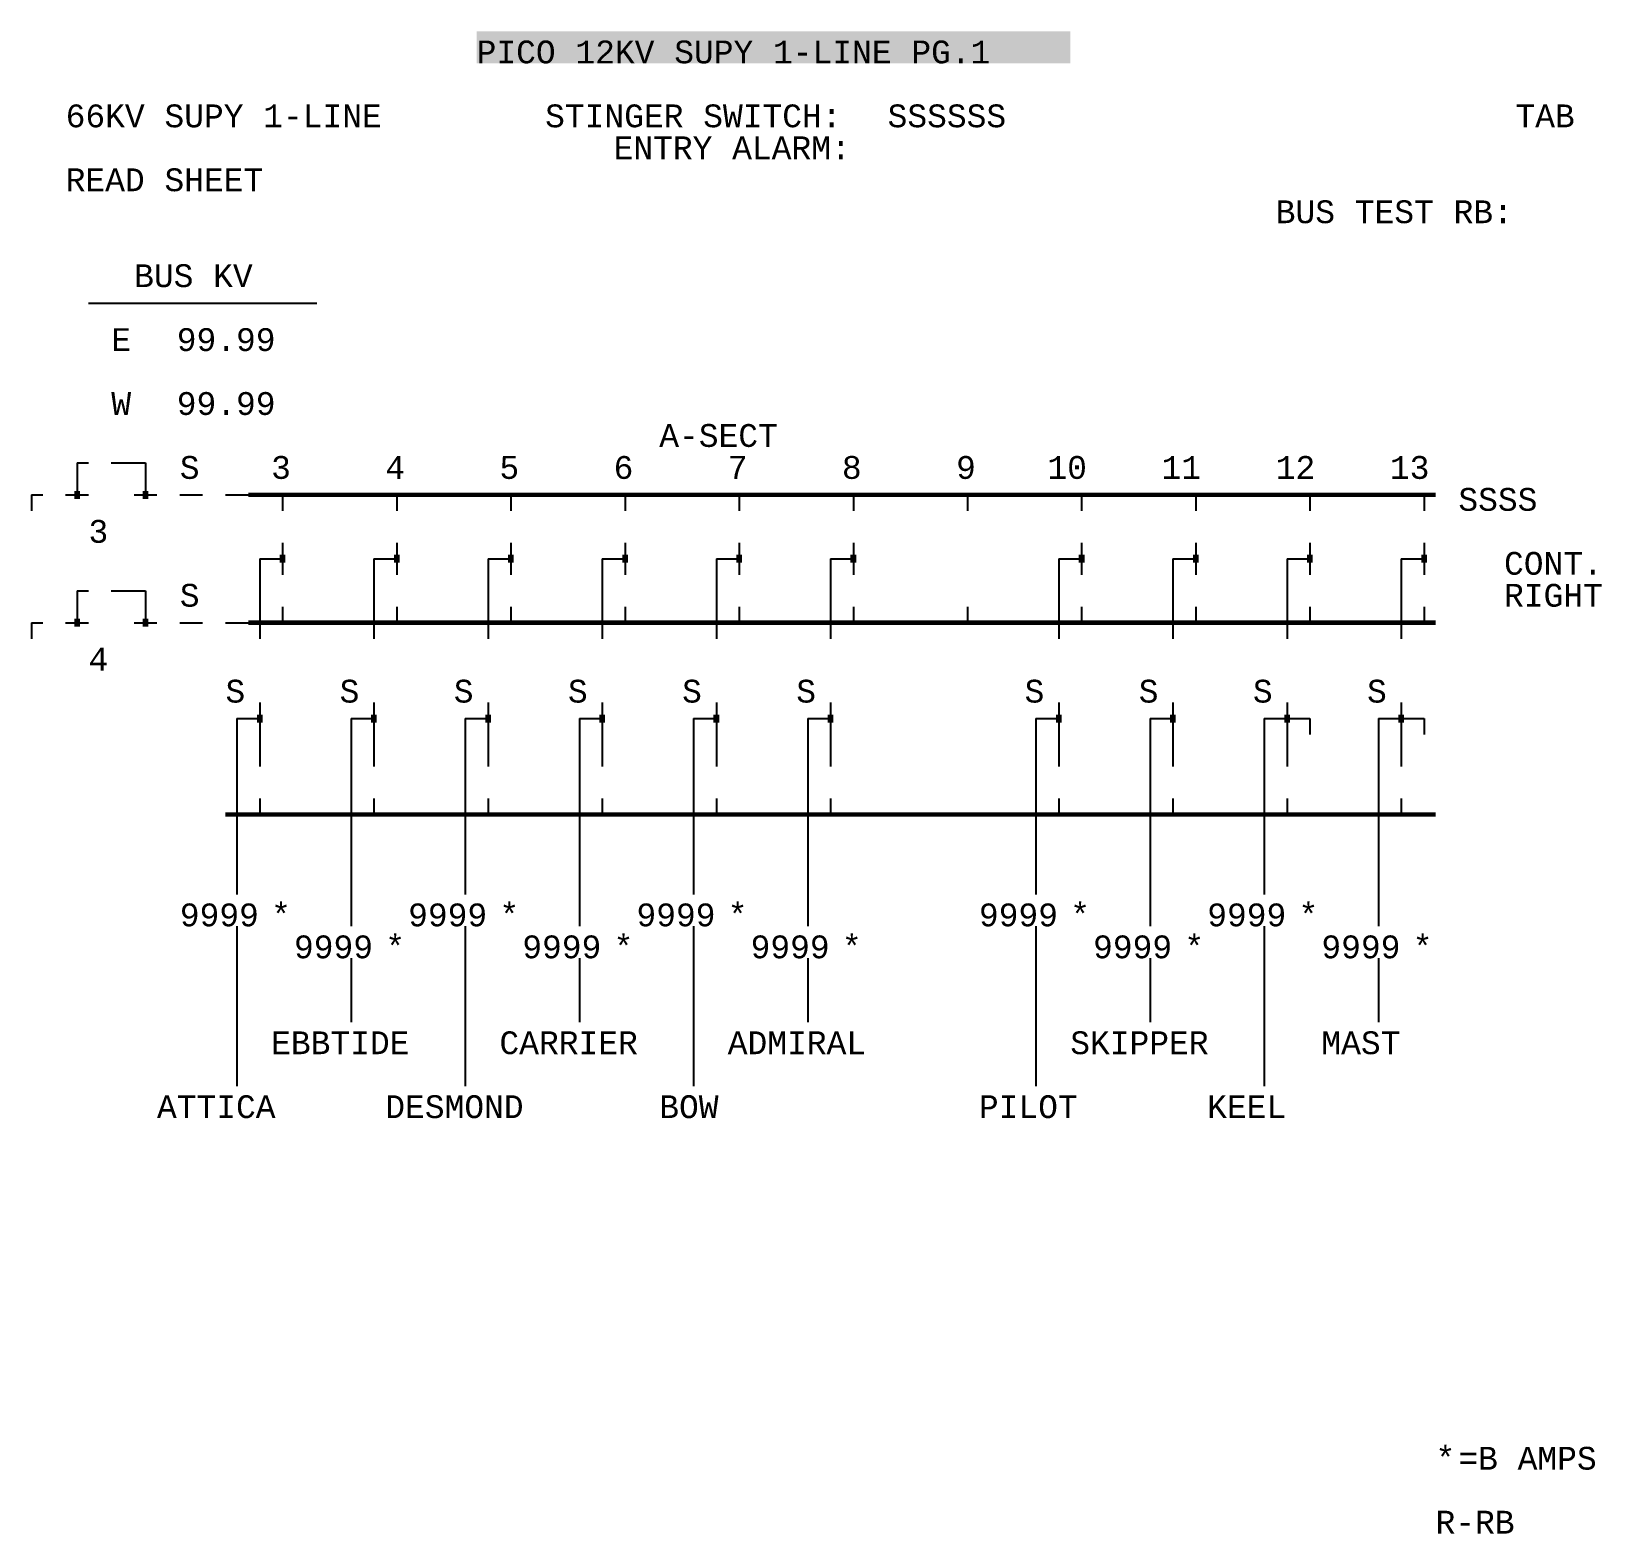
# Model space of a CAD drawing. Extents: x 1.5 to 70.3, y 1.4 to 67.2.
import ezdxf

# ---------------------------------------------------------------- set-up
doc = ezdxf.new("R2010")
doc.units = 0
doc.header["$MEASUREMENT"] = 0
doc.layers.get('0').update_dxf_attribs({"linetype": 'CONTINUOUS'})
doc.layers.add('PICO_12KV_SUPY_PG1', color=7, linetype='CONTINUOUS')
doc.layers.get('0').off()
doc.styles.add('MONOTXT', font='monotxt.shx')

# ---------------------------------------------------------------- blocks, each defined once
blk = doc.blocks.new('XA_X_TXT')
at = {"color": 0, "flags": 8}
for tag, p in [('IND', (-0.2, 0)), ('DATA', (0, 0)), ('TLQ', (1.6, 0))]:
    blk.add_attdef(tag, p, '', height=0.2, dxfattribs=at)

msp = doc.modelspace()

# ---------------------------------------------------------------- linework, layer by layer
at = {"layer": 'PICO_12KV_SUPY_PG1', "color": 7, "linetype": 'Continuous'}
for p, q in [((4, 55.300002), (14, 55.300002)), ((3.5, 48.299999), (4, 48.299999)), ((3.5, 48.299999), (3.5, 46.900002)), ((5, 48.299999), (6.5, 48.299999)), ((6.5, 48.299999), (6.5, 46.900002)), ((1.5, 46.900002), (2, 46.900002)), ((1.5, 46.900002), (1.5, 46.200001)), ((3, 46.900002), (4, 46.900002)), ((6, 46.900002), (7, 46.900002)), ((8, 46.900002), (9, 46.900002)), ((10, 46.900002), (11, 46.900002)), ((12.5, 46.900002), (12.5, 46.200001)), ((17.5, 46.900002), (17.5, 46.200001)), ((22.5, 46.900002), (22.5, 46.200001)), ((27.5, 46.900002), (27.5, 46.200001)), ((32.5, 46.900002), (32.5, 46.200001)), ((37.5, 46.900002), (37.5, 46.200001)), ((42.5, 46.900002), (42.5, 46.200001)), ((47.5, 46.900002), (47.5, 46.200001)), ((52.5, 46.900002), (52.5, 46.200001)), ((57.5, 46.900002), (57.5, 46.200001)), ((62.5, 46.900002), (62.5, 46.200001)), ((12.5, 44.800003), (12.5, 43.400002)), ((17.5, 44.800003), (17.5, 43.400002)), ((22.5, 44.800003), (22.5, 43.400002)), ((27.5, 44.800003), (27.5, 43.400002)), ((32.5, 44.800003), (32.5, 43.400002)), ((37.5, 44.800003), (37.5, 43.400002)), ((47.5, 44.800003), (47.5, 43.400002)), ((52.5, 44.800003), (52.5, 43.400002)), ((57.5, 44.800003), (57.5, 43.400002)), ((62.5, 44.800003), (62.5, 43.400002)), ((11.5, 44.100002), (12.5, 44.100002)), ((11.5, 44.100002), (11.5, 40.599998)), ((16.5, 44.100002), (17.5, 44.100002)), ((16.5, 44.100002), (16.5, 40.599998)), ((21.5, 44.100002), (22.5, 44.100002)), ((21.5, 44.100002), (21.5, 40.599998)), ((26.5, 44.100002), (27.5, 44.100002)), ((26.5, 44.100002), (26.5, 40.599998)), ((31.5, 44.100002), (32.5, 44.100002)), ((31.5, 44.100002), (31.5, 40.599998)), ((36.5, 44.100002), (37.5, 44.100002)), ((36.5, 44.100002), (36.5, 40.599998)), ((46.5, 44.100002), (47.5, 44.100002)), ((46.5, 44.100002), (46.5, 40.599998)), ((51.5, 44.100002), (52.5, 44.100002)), ((51.5, 44.100002), (51.5, 40.599998)), ((56.5, 44.100002), (57.5, 44.100002)), ((56.5, 44.100002), (56.5, 40.599998)), ((61.5, 44.100002), (62.5, 44.100002)), ((61.5, 44.100002), (61.5, 40.599998)), ((3.5, 42.700001), (4, 42.700001)), ((3.5, 42.700001), (3.5, 41.299999)), ((5, 42.700001), (6.5, 42.700001)), ((6.5, 42.700001), (6.5, 41.299999)), ((12.5, 42), (12.5, 41.299999)), ((17.5, 42), (17.5, 41.299999)), ((22.5, 42), (22.5, 41.299999)), ((27.5, 42), (27.5, 41.299999)), ((32.5, 42), (32.5, 41.299999)), ((37.5, 42), (37.5, 41.299999)), ((42.5, 42), (42.5, 41.299999)), ((47.5, 42), (47.5, 41.299999)), ((52.5, 42), (52.5, 41.299999)), ((57.5, 42), (57.5, 41.299999)), ((62.5, 42), (62.5, 41.299999)), ((1.5, 41.299999), (2, 41.299999)), ((1.5, 41.299999), (1.5, 40.599998)), ((3, 41.299999), (4, 41.299999)), ((6, 41.299999), (7, 41.299999)), ((8, 41.299999), (9, 41.299999)), ((10, 41.299999), (11, 41.299999)), ((11.5, 37.800003), (11.5, 35)), ((16.5, 37.800003), (16.5, 35)), ((21.5, 37.800003), (21.5, 35)), ((26.5, 37.800003), (26.5, 35)), ((31.5, 37.800003), (31.5, 35)), ((36.5, 37.800003), (36.5, 35)), ((46.5, 37.800003), (46.5, 35)), ((51.5, 37.800003), (51.5, 35)), ((56.5, 37.800003), (56.5, 35)), ((61.5, 37.800003), (61.5, 35)), ((10.5, 37.100002), (11.5, 37.100002)), ((10.5, 37.100002), (10.5, 32.200001)), ((15.5, 37.100002), (16.5, 37.100002)), ((15.5, 37.100002), (15.5, 32.200001)), ((20.5, 37.100002), (21.5, 37.100002)), ((20.5, 37.100002), (20.5, 32.200001)), ((25.5, 37.100002), (26.5, 37.100002)), ((25.5, 37.100002), (25.5, 32.200001)), ((30.5, 37.100002), (31.5, 37.100002)), ((30.5, 37.100002), (30.5, 32.200001)), ((35.5, 37.100002), (36.5, 37.100002)), ((35.5, 37.100002), (35.5, 32.200001)), ((45.5, 37.100002), (46.5, 37.100002)), ((45.5, 37.100002), (45.5, 32.200001)), ((50.5, 37.100002), (51.5, 37.100002)), ((50.5, 37.100002), (50.5, 32.200001)), ((55.5, 37.100002), (57.5, 37.100002)), ((55.5, 37.100002), (55.5, 32.200001)), ((57.5, 37.100002), (57.5, 36.400002)), ((60.5, 37.100002), (62.5, 37.100002)), ((60.5, 37.100002), (60.5, 32.200001)), ((62.5, 37.100002), (62.5, 36.400002)), ((11.5, 33.600002), (11.5, 32.900002)), ((16.5, 33.600002), (16.5, 32.900002)), ((21.5, 33.600002), (21.5, 32.900002)), ((26.5, 33.600002), (26.5, 32.900002)), ((31.5, 33.600002), (31.5, 32.900002)), ((36.5, 33.600002), (36.5, 32.900002)), ((46.5, 33.600002), (46.5, 32.900002)), ((51.5, 33.600002), (51.5, 32.900002)), ((56.5, 33.600002), (56.5, 32.900002)), ((61.5, 33.600002), (61.5, 32.900002)), ((10.5, 32.199999), (10.5, 29.4)), ((15.5, 32.199999), (15.5, 28)), ((20.5, 32.199999), (20.5, 29.4)), ((25.5, 32.199999), (25.5, 28)), ((30.5, 32.199999), (30.5, 29.4)), ((35.5, 32.199999), (35.5, 28)), ((45.5, 32.199999), (45.5, 29.4)), ((50.5, 32.199999), (50.5, 28)), ((55.5, 32.199999), (55.5, 29.4)), ((60.5, 32.199999), (60.5, 28)), ((10.5, 28), (10.5, 21)), ((20.5, 28), (20.5, 21)), ((30.5, 28), (30.5, 21)), ((45.5, 28), (45.5, 21)), ((55.5, 28), (55.5, 21)), ((15.5, 26.6), (15.5, 23.799999)), ((25.5, 26.6), (25.5, 23.799999)), ((35.5, 26.6), (35.5, 23.799999)), ((50.5, 26.6), (50.5, 23.799999)), ((60.5, 26.6), (60.5, 23.799999))]:
    msp.add_line(p, q, dxfattribs=at)
at = {"layer": 'PICO_12KV_SUPY_PG1', "color": 7, "const_width": 0.2}
for points in [[(11, 46.900002), (63, 46.900002)], [(11, 41.299999), (63, 41.299999)], [(10, 32.900002), (63, 32.900002)]]:
    msp.add_lwpolyline(points, dxfattribs=at)
at = {"layer": 'PICO_12KV_SUPY_PG1', "color": 7}
for points in [[(21, 65.800003), (21, 67.200005), (47, 65.800003), (47, 67.200005)], [(3.375, 46.725002), (3.375, 47.075001), (3.625, 46.725002), (3.625, 47.075001)], [(6.375, 46.725002), (6.375, 47.075001), (6.625, 46.725002), (6.625, 47.075001)], [(12.375, 43.925003), (12.375, 44.275002), (12.625, 43.925003), (12.625, 44.275002)], [(17.375, 43.925003), (17.375, 44.275002), (17.625, 43.925003), (17.625, 44.275002)], [(22.375, 43.925003), (22.375, 44.275002), (22.625, 43.925003), (22.625, 44.275002)], [(27.375, 43.925003), (27.375, 44.275002), (27.625, 43.925003), (27.625, 44.275002)], [(32.375, 43.925003), (32.375, 44.275002), (32.625, 43.925003), (32.625, 44.275002)], [(37.375, 43.925003), (37.375, 44.275002), (37.625, 43.925003), (37.625, 44.275002)], [(47.375, 43.925003), (47.375, 44.275002), (47.625, 43.925003), (47.625, 44.275002)], [(52.375, 43.925003), (52.375, 44.275002), (52.625, 43.925003), (52.625, 44.275002)], [(57.375, 43.925003), (57.375, 44.275002), (57.625, 43.925003), (57.625, 44.275002)], [(62.375, 43.925003), (62.375, 44.275002), (62.625, 43.925003), (62.625, 44.275002)], [(3.375, 41.125), (3.375, 41.474998), (3.625, 41.125), (3.625, 41.474998)], [(6.375, 41.125), (6.375, 41.474998), (6.625, 41.125), (6.625, 41.474998)], [(11.375, 36.925003), (11.375, 37.275002), (11.625, 36.925003), (11.625, 37.275002)], [(16.375, 36.925003), (16.375, 37.275002), (16.625, 36.925003), (16.625, 37.275002)], [(21.375, 36.925003), (21.375, 37.275002), (21.625, 36.925003), (21.625, 37.275002)], [(26.375, 36.925003), (26.375, 37.275002), (26.625, 36.925003), (26.625, 37.275002)], [(31.375, 36.925003), (31.375, 37.275002), (31.625, 36.925003), (31.625, 37.275002)], [(36.375, 36.925003), (36.375, 37.275002), (36.625, 36.925003), (36.625, 37.275002)], [(46.375, 36.925003), (46.375, 37.275002), (46.625, 36.925003), (46.625, 37.275002)], [(51.375, 36.925003), (51.375, 37.275002), (51.625, 36.925003), (51.625, 37.275002)], [(56.375, 36.925003), (56.375, 37.275002), (56.625, 36.925003), (56.625, 37.275002)], [(61.375, 36.925003), (61.375, 37.275002), (61.625, 36.925003), (61.625, 37.275002)]]:
    msp.add_solid(points, dxfattribs=at)

# ---------------------------------------------------------------- block references
at = {"layer": 'PICO_12KV_SUPY_PG1'}
ref = msp.add_blockref('XA_X_TXT', (39, 62.999998), dxfattribs=at)
ref.add_attrib('DATA', 'SSSSSS', (39, 62.999998), dxfattribs={"layer": '0', "color": 7, "height": 1, "style": 'MONOTXT', "flags": 2})
at = {"layer": 'PICO_12KV_SUPY_PG1', "color": 6}
ref = msp.add_blockref('XA_X_TXT', (66.5, 63), dxfattribs=at)
ref.add_attrib('DATA', 'TAB', (66.5, 63), dxfattribs={"layer": '0', "color": 6, "height": 1, "style": 'MONOTXT', "flags": 2})
at = {"layer": 'PICO_12KV_SUPY_PG1'}
ref = msp.add_blockref('XA_X_TXT', (7, 53.2), dxfattribs=at)
ref.add_attrib('DATA', ' 99.99', (7, 53.2), dxfattribs={"layer": '0', "color": 7, "height": 1, "style": 'MONOTXT', "flags": 2})
ref = msp.add_blockref('XA_X_TXT', (7, 50.400001), dxfattribs=at)
ref.add_attrib('DATA', ' 99.99', (7, 50.400001), dxfattribs={"layer": '0', "color": 7, "height": 1, "style": 'MONOTXT', "flags": 2})
ref = msp.add_blockref('XA_X_TXT', (8, 47.599998), dxfattribs=at)
ref.add_attrib('DATA', 'S', (8, 47.599998), dxfattribs={"layer": '0', "color": 7, "height": 1, "style": 'MONOTXT', "flags": 2})
ref = msp.add_blockref('XA_X_TXT', (64, 46.200001), dxfattribs=at)
ref.add_attrib('DATA', 'SSSS', (64, 46.200001), dxfattribs={"layer": '0', "color": 7, "height": 1, "style": 'MONOTXT', "flags": 2})
ref = msp.add_blockref('XA_X_TXT', (8, 42), dxfattribs=at)
ref.add_attrib('DATA', 'S', (8, 42), dxfattribs={"layer": '0', "color": 7, "height": 1, "style": 'MONOTXT', "flags": 2})
ref = msp.add_blockref('XA_X_TXT', (10, 37.799999), dxfattribs=at)
ref.add_attrib('DATA', 'S', (10, 37.799999), dxfattribs={"layer": '0', "color": 7, "height": 1, "style": 'MONOTXT', "flags": 2})
ref = msp.add_blockref('XA_X_TXT', (15, 37.799999), dxfattribs=at)
ref.add_attrib('DATA', 'S', (15, 37.799999), dxfattribs={"layer": '0', "color": 7, "height": 1, "style": 'MONOTXT', "flags": 2})
ref = msp.add_blockref('XA_X_TXT', (20, 37.799999), dxfattribs=at)
ref.add_attrib('DATA', 'S', (20, 37.799999), dxfattribs={"layer": '0', "color": 7, "height": 1, "style": 'MONOTXT', "flags": 2})
ref = msp.add_blockref('XA_X_TXT', (25, 37.799999), dxfattribs=at)
ref.add_attrib('DATA', 'S', (25, 37.799999), dxfattribs={"layer": '0', "color": 7, "height": 1, "style": 'MONOTXT', "flags": 2})
ref = msp.add_blockref('XA_X_TXT', (30, 37.799999), dxfattribs=at)
ref.add_attrib('DATA', 'S', (30, 37.799999), dxfattribs={"layer": '0', "color": 7, "height": 1, "style": 'MONOTXT', "flags": 2})
ref = msp.add_blockref('XA_X_TXT', (35, 37.799999), dxfattribs=at)
ref.add_attrib('DATA', 'S', (35, 37.799999), dxfattribs={"layer": '0', "color": 7, "height": 1, "style": 'MONOTXT', "flags": 2})
ref = msp.add_blockref('XA_X_TXT', (45, 37.799999), dxfattribs=at)
ref.add_attrib('DATA', 'S', (45, 37.799999), dxfattribs={"layer": '0', "color": 7, "height": 1, "style": 'MONOTXT', "flags": 2})
ref = msp.add_blockref('XA_X_TXT', (50, 37.799999), dxfattribs=at)
ref.add_attrib('DATA', 'S', (50, 37.799999), dxfattribs={"layer": '0', "color": 7, "height": 1, "style": 'MONOTXT', "flags": 2})
ref = msp.add_blockref('XA_X_TXT', (55, 37.799999), dxfattribs=at)
ref.add_attrib('DATA', 'S', (55, 37.799999), dxfattribs={"layer": '0', "color": 7, "height": 1, "style": 'MONOTXT', "flags": 2})
ref = msp.add_blockref('XA_X_TXT', (60, 37.799999), dxfattribs=at)
ref.add_attrib('DATA', 'S', (60, 37.799999), dxfattribs={"layer": '0', "color": 7, "height": 1, "style": 'MONOTXT', "flags": 2})
at = {"layer": 'PICO_12KV_SUPY_PG1', "color": 7}
ref = msp.add_blockref('XA_X_TXT', (8, 28), dxfattribs=at)
ref.add_attrib('DATA', '9999', (8, 28), dxfattribs={"layer": '0', "color": 7, "height": 1, "style": 'MONOTXT', "flags": 2})
ref = msp.add_blockref('XA_X_TXT', (18, 28), dxfattribs=at)
ref.add_attrib('DATA', '9999', (18, 28), dxfattribs={"layer": '0', "color": 7, "height": 1, "style": 'MONOTXT', "flags": 2})
ref = msp.add_blockref('XA_X_TXT', (28, 28), dxfattribs=at)
ref.add_attrib('DATA', '9999', (28, 28), dxfattribs={"layer": '0', "color": 7, "height": 1, "style": 'MONOTXT', "flags": 2})
ref = msp.add_blockref('XA_X_TXT', (43, 28), dxfattribs=at)
ref.add_attrib('DATA', '9999', (43, 28), dxfattribs={"layer": '0', "color": 7, "height": 1, "style": 'MONOTXT', "flags": 2})
ref = msp.add_blockref('XA_X_TXT', (53, 28), dxfattribs=at)
ref.add_attrib('DATA', '9999', (53, 28), dxfattribs={"layer": '0', "color": 7, "height": 1, "style": 'MONOTXT', "flags": 2})
ref = msp.add_blockref('XA_X_TXT', (13, 26.6), dxfattribs=at)
ref.add_attrib('DATA', '9999', (13, 26.6), dxfattribs={"layer": '0', "color": 7, "height": 1, "style": 'MONOTXT', "flags": 2})
ref = msp.add_blockref('XA_X_TXT', (23, 26.6), dxfattribs=at)
ref.add_attrib('DATA', '9999', (23, 26.6), dxfattribs={"layer": '0', "color": 7, "height": 1, "style": 'MONOTXT', "flags": 2})
ref = msp.add_blockref('XA_X_TXT', (33, 26.6), dxfattribs=at)
ref.add_attrib('DATA', '9999', (33, 26.6), dxfattribs={"layer": '0', "color": 7, "height": 1, "style": 'MONOTXT', "flags": 2})
ref = msp.add_blockref('XA_X_TXT', (48, 26.6), dxfattribs=at)
ref.add_attrib('DATA', '9999', (48, 26.6), dxfattribs={"layer": '0', "color": 7, "height": 1, "style": 'MONOTXT', "flags": 2})
ref = msp.add_blockref('XA_X_TXT', (58, 26.6), dxfattribs=at)
ref.add_attrib('DATA', '9999', (58, 26.6), dxfattribs={"layer": '0', "color": 7, "height": 1, "style": 'MONOTXT', "flags": 2})

# ---------------------------------------------------------------- texts
at = {"layer": 'PICO_12KV_SUPY_PG1', "color": 8, "style": 'MONOTXT'}
msp.add_text('PICO 12KV SUPY 1-LINE PG.1', height=1, dxfattribs=at).set_placement((21, 65.800003))
at = {"layer": 'PICO_12KV_SUPY_PG1', "color": 7, "style": 'MONOTXT'}
for s, p in [('66KV SUPY 1-LINE', (3, 62.999998)), ('STINGER SWITCH:', (24, 62.999998)), ('ENTRY ALARM:', (27, 61.600001)), ('READ SHEET', (3, 60.199998)), ('BUS TEST RB:', (56, 58.800002)), ('BUS KV', (6, 55.999999)), ('E', (5, 53.2)), ('W', (5, 50.400001)), ('A-SECT', (29, 49)), ('3', (12, 47.599998)), ('4', (17, 47.599998)), ('5', (22, 47.599998)), ('6', (27, 47.599998)), ('7', (32, 47.599998)), ('8', (37, 47.599998)), ('9', (42, 47.599998)), ('10', (46, 47.599998)), ('11', (51, 47.599998)), ('12', (56, 47.599998)), ('13', (61, 47.599998)), ('3', (4, 44.799999)), ('4', (4, 39.200001)), ('EBBTIDE', (12, 22.4)), ('CARRIER', (22, 22.4)), ('ADMIRAL', (32, 22.4)), ('SKIPPER', (47, 22.4)), ('MAST', (58, 22.4)), ('ATTICA', (7, 19.6)), ('DESMOND', (17, 19.6)), ('BOW', (29, 19.6)), ('PILOT', (43, 19.6)), ('KEEL', (53, 19.6)), ('=B AMPS', (64, 4.199999)), ('R-RB', (63, 1.4))]:
    msp.add_text(s, height=1, dxfattribs=at).set_placement(p)
at = {"layer": 'PICO_12KV_SUPY_PG1', "color": 2, "style": 'MONOTXT'}
for s, p in [('CONT.', (66, 43.400002)), ('RIGHT', (66, 42))]:
    msp.add_text(s, height=1, dxfattribs=at).set_placement(p)
at = {"layer": 'PICO_12KV_SUPY_PG1', "color": 4, "style": 'MONOTXT'}
for p in [(12, 28), (22, 28), (32, 28), (47, 28), (57, 28), (17, 26.6), (27, 26.6), (37, 26.6), (52, 26.6), (62, 26.6), (63, 4.199999)]:
    msp.add_text('*', height=1, dxfattribs=at).set_placement(p)

doc.saveas('drawing.dxf')
